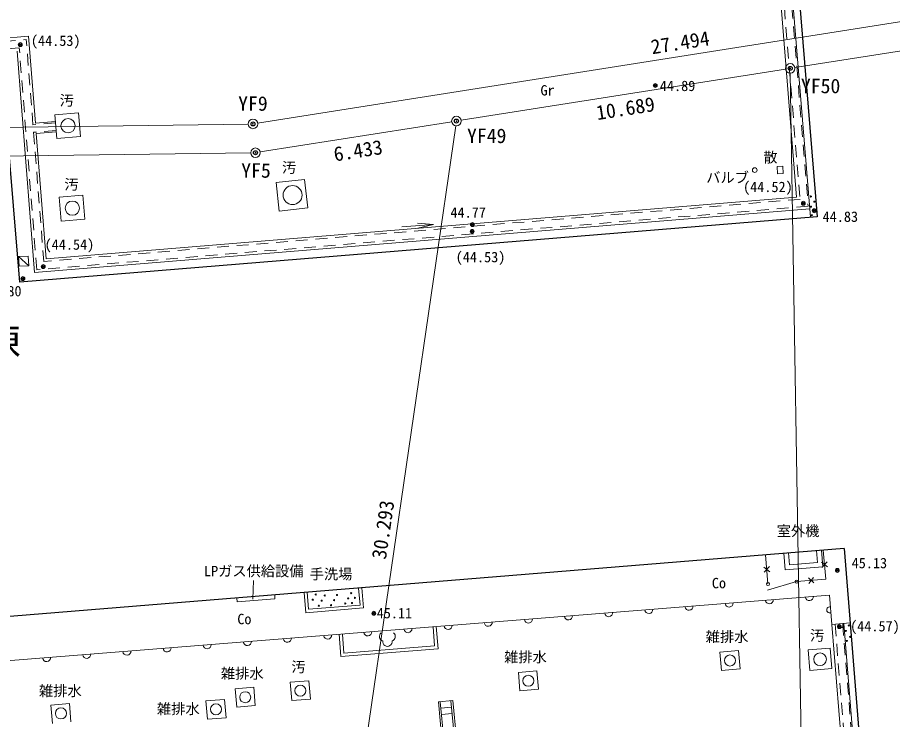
# Model space of a CAD drawing. Units: millimetres, scale not verified. Extents: x -29071210 to -28860960, y -117775216 to -117329466.
# Drawn here: x -28986217 to -28958542, y -117572019 to -117549819 of the extents above; entities that cross this region are included whole.
import ezdxf
from ezdxf.enums import TextEntityAlignment as Align

# ---------------------------------------------------------------- set-up
doc = ezdxf.new("R2010")
doc.units = ezdxf.units.MM
doc.header["$LTSCALE"] = 250
doc.header["$PDMODE"] = 32
doc.header["$PDSIZE"] = 125
doc.linetypes.add('USER4', pattern=[2.5, 1.5, -1])
for name, color, linetype, lineweight in [('S-SUV', 7, 'Continuous', 13), ('S-SUV-HTXT', 7, 'Continuous', 13), ('S-SUV-ROW', 7, 'Continuous', 15), ('S-SUV-SRVR', 3, 'Continuous', 13), ('S-SUV-STR', 1, 'Continuous', 25)]:
    doc.layers.add(name, color=color, linetype=linetype, lineweight=lineweight)
doc.layers.add('S-SUV-BMK', color=7, linetype='Continuous')
doc.styles.add('ＭＳ ゴシック', font='')
doc.styles.get('ＭＳ ゴシック').set_extended_font_data('MS Gothic')

# ---------------------------------------------------------------- blocks, each defined once
blk = doc.blocks.new('ﾌﾟﾛｯﾄﾏｰｸ-03_1')
at = {"color": 3, "linetype": 'Continuous', "lineweight": 25}
blk.add_circle((0, 0), 0.5, dxfattribs=at)
at = {"color": 3}
blk.add_point((0, 0), dxfattribs=at)
blk = doc.blocks.new('open_arrow')
at = {"color": 0, "linetype": 'Continuous', "lineweight": -2}
blk.add_lwpolyline([(7.5, 1.25), (0, 0), (7.5, -1.25)], dxfattribs=at)
blk = doc.blocks.new('園庭')
at = {"color": 7, "linetype": 'Continuous', "lineweight": 13}
for centre, start, end in [((-0.4, 0.4), 131.4195, 251.1424), ((0.4, 0.4), 288.8576, 48.5806), ((0, -0.25), 172.1402, 7.8598)]:
    blk.add_arc(centre, 0.6, start, end, dxfattribs=at)
blk = doc.blocks.new('ﾌﾟﾛｯﾄﾏｰｸ-03')
at = {"color": 7, "linetype": 'Continuous', "lineweight": 15}
blk.add_circle((0, 0), 0.5, dxfattribs=at)
at = {"color": 7}
blk.add_point((0, 0), dxfattribs=at)

msp = doc.modelspace()

# ---------------------------------------------------------------- linework, layer by layer
at = {"layer": 'S-SUV'}
for p, q in [((-28963130.2, -117536426.4), (-28961573.2, -117555498.1)), ((-28961134.8, -117556136.7), (-28962746.4, -117536396.5)), ((-28985868.1, -117550410.2), (-29021029.4, -117553408.4)), ((-28985651.1, -117553158.7), (-28985868.1, -117550410.2)), ((-28985679.4, -117557881), (-28986232, -117550882.8)), ((-28985018.8, -117553108.8), (-28985651.1, -117553158.7)), ((-28984991.5, -117553437.7), (-28985625.1, -117553487.7)), ((-28985625.1, -117553487.7), (-28985312.2, -117557449.5)), ((-28961573.2, -117555498.1), (-28985312.2, -117557449.5)), ((-28961157, -117555865.3), (-28985679.4, -117557881)), ((-28974061.2, -117556442.6), (-28973064.5, -117556360.7)), ((-28985878.2, -117557367.1), (-28986182.2, -117557382.1)), ((-28986182.2, -117557382.1), (-28986167.2, -117557686.1)), ((-28985863.2, -117557671.1), (-28986182.2, -117557382.1)), ((-28985863.2, -117557671.1), (-28985878.2, -117557367.1)), ((-28986167.2, -117557686.1), (-28985863.2, -117557671.1)), ((-28960655, -117567583), (-28960730.3, -117566661.7)), ((-28962555.4, -117566810.9), (-28962480.1, -117567732.2)), ((-28962612.5, -117567197.3), (-28962423, -117567345.8)), ((-28962436.3, -117567182.9), (-28962599.2, -117567360.2)), ((-28960597.9, -117567196.2), (-28960787.4, -117567047.9)), ((-28960774.1, -117567210.6), (-28960611.2, -117567033.5)), ((-28961203.3, -117567539.1), (-28961026.1, -117567702)), ((-28961188.9, -117567715.3), (-28961040.5, -117567525.8)), ((-28961575, -117567658.2), (-28962494.4, -117567932.7)), ((-28961575, -117567658.2), (-28960655, -117567583)), ((-28991012.1, -117570518.3), (-28960534.1, -117568085)), ((-28978082.5, -117568080.1), (-28978072.8, -117568198.8)), ((-28977154.6, -117568004.2), (-28977102.5, -117568641.3)), ((-28977054.9, -117567996.1), (-28977011, -117568533.5)), ((-28975383.8, -117568400.5), (-28975427.7, -117567863.1)), ((-28975276, -117568492), (-28975328.1, -117567854.9)), ((-28960460, -117569013), (-28960534.1, -117568085)), ((-28979283.7, -117568178.3), (-28979274, -117568297)), ((-28979274, -117568297), (-28978072.8, -117568198.8)), ((-28975276, -117568492), (-28977102.5, -117568641.3)), ((-28975383.8, -117568400.5), (-28977011, -117568533.5)), ((-28973022.6, -117569691.3), (-28973071, -117569086)), ((-28972915, -117569783), (-28972971.3, -117569078)), ((-28960460, -117569013), (-28959883.5, -117568966.7)), ((-28960456.3, -117569012.7), (-28959489, -117581051.8)), ((-28960077.5, -117568982.3), (-28959079.9, -117581399.1)), ((-28976041.7, -117569323.1), (-28975985.4, -117570028.1)), ((-28975942, -117569315.2), (-28975893.7, -117569920.5)), ((-28973022.6, -117569691.3), (-28975893.7, -117569920.5)), ((-28961208, -117569819), (-28960508.7, -117569761.8)), ((-28960456, -117570407), (-28960508.7, -117569761.8)), ((-28972915, -117569783), (-28975985.4, -117570028.1)), ((-28963999, -117569887), (-28963412.4, -117569839.1)), ((-28963951.6, -117570466.9), (-28963999, -117569887)), ((-28963365, -117570419), (-28963412.4, -117569839.1)), ((-28961208, -117569819), (-28961155.3, -117570464.2)), ((-28970375, -117570529), (-28969788.4, -117570481.1)), ((-28970327.6, -117571108.9), (-28970375, -117570529)), ((-28969741, -117571061), (-28969788.4, -117570481.1)), ((-28963365, -117570419), (-28963951.6, -117570466.9)), ((-28961155.3, -117570464.2), (-28960456, -117570407)), ((-28977588, -117570840), (-28977001.4, -117570792.1)), ((-28977588, -117570840), (-28977540.6, -117571419.9)), ((-28976954, -117571372), (-28977001.4, -117570792.1)), ((-28979331, -117571048), (-28978744.4, -117571000.1)), ((-28979331, -117571048), (-28979283.6, -117571627.9)), ((-28978697, -117571580), (-28978744.4, -117571000.1)), ((-28969741, -117571061), (-28970327.6, -117571108.9)), ((-28980256, -117571431), (-28979669.4, -117571383.1)), ((-28979622, -117571963), (-28979669.4, -117571383.1)), ((-28976954, -117571372), (-28977540.6, -117571419.9)), ((-28972905, -117571465), (-28972447.3, -117571422.8)), ((-28972337.1, -117572618.9), (-28972447.3, -117571422.8)), ((-28985161, -117571561), (-28984574.4, -117571513.1)), ((-28985161, -117571561), (-28985113.6, -117572140.9)), ((-28984527, -117572093), (-28984574.4, -117571513.1)), ((-28980256, -117571431), (-28980208.6, -117572010.9)), ((-28978697, -117571580), (-28979283.6, -117571627.9)), ((-28972905, -117571465), (-28972794.7, -117572661.1)), ((-28972845.3, -117571459.5), (-28972735, -117572655.6)), ((-28972826.8, -117571659.8), (-28972488.6, -117571628.6)), ((-28972396.8, -117572624.4), (-28972507.1, -117571428.3)), ((-28979622, -117571963), (-28980208.6, -117572010.9)), ((-28972808.4, -117571858.9), (-28972470.2, -117571827.8))]:
    msp.add_line(p, q, dxfattribs=at)
at = {"layer": 'S-SUV', "linetype": 'USER4'}
for p, q in [((-28963030.5, -117536418.6), (-28961467, -117555569.7)), ((-28962791.2, -117536400), (-28961208.3, -117555789.2)), ((-28996617.8, -117551427.2), (-28985940, -117550516.6)), ((-28985727.3, -117553209.9), (-28985940, -117550516.6)), ((-28986159.9, -117550776.3), (-29020661, -117553718.3)), ((-28985606, -117557794.7), (-28986160.1, -117550777.3)), ((-28985015, -117553153.6), (-28985727.3, -117553209.9)), ((-28984995.2, -117553392.8), (-28985708.4, -117553449.1)), ((-28985708.4, -117553449.1), (-28985385.7, -117557535.8)), ((-28961467, -117555569.7), (-28985385.7, -117557535.8)), ((-28961208.3, -117555789.2), (-28985606, -117557794.7)), ((-28960356.6, -117569004.7), (-28959381.3, -117581143.2)), ((-28960117.4, -117568985.5), (-28959122.9, -117581362.6))]:
    msp.add_line(p, q, dxfattribs=at)
at = {"layer": 'S-SUV'}
for points in [[(-28984974, -117553649), (-28985036.3, -117552897.3), (-28984284.6, -117552835), (-28984222.3, -117553586.7)], [(-28962188, -117554529), (-28962177.5, -117554764.9), (-28962001, -117554757), (-28962011.5, -117554521.1)], [(-28977036, -117555841), (-28977937, -117555942), (-28978038, -117555041), (-28977137, -117554940)], [(-28984839, -117556256), (-28984901.3, -117555504.3), (-28984149.6, -117555442), (-28984087.3, -117556193.7)]]:
    msp.add_lwpolyline(points, close=True, dxfattribs=at)
for points in [[(-28961975.7, -117566763.5), (-28961933, -117567286), (-28960749.5, -117567189.3), (-28960792.2, -117566666.8)], [(-28961826.2, -117566751.3), (-28961795.7, -117567124.3), (-28960911.2, -117567052), (-28960941.7, -117566679)]]:
    msp.add_lwpolyline(points, dxfattribs=at)
for centre, radius in [((-28984617, -117553241), 225), ((-28962900, -117554646), 75), ((-28977516, -117555434), 300), ((-28984482, -117555848), 225), ((-28961121.2, -117555477.7), 18.8), ((-28961012, -117555642.8), 18.8), ((-28961118.5, -117555799.9), 18.8), ((-28960998.7, -117555925.1), 18.8), ((-28961094.5, -117556074.2), 18.8), ((-28962480.1, -117567732.2), 50), ((-28961575, -117567658.2), 50), ((-28976785.2, -117568068), 18.8), ((-28976500.9, -117568096.4), 18.8), ((-28976112.1, -117568081.1), 18.8), ((-28975662.7, -117568025.8), 18.8), ((-28976878.9, -117568230.4), 18.8), ((-28976594.7, -117568258.8), 18.8), ((-28976205.9, -117568243.5), 18.8), ((-28975850.2, -117568350.6), 18.8), ((-28975756.4, -117568188.2), 18.8), ((-28975637.4, -117568332.6), 18.8), ((-28975543.7, -117568170.2), 18.8), ((-28976688.4, -117568421.2), 18.8), ((-28976299.6, -117568405.9), 18.8), ((-28960016.6, -117569218.3), 18.8), ((-28959921.4, -117569045.5), 18.8), ((-28959884.4, -117569405.1), 18.8), ((-28959984.9, -117569535.6), 18.8), ((-28963682, -117570153), 175), ((-28960832, -117570113), 200), ((-28970058, -117570795), 175), ((-28979014, -117571314), 175), ((-28977271, -117571106), 175), ((-28984844, -117571827), 175), ((-28979939, -117571697), 175)]:
    msp.add_circle(centre, radius, dxfattribs=at)
for centre, radius, start, end in [((-28963709.1, -117568336.1), 127.4, 185.65235, 3.47692), ((-28962439.2, -117568234.7), 127.4, 185.65235, 3.47692), ((-28961169.2, -117568133.3), 127.4, 185.65235, 3.47692), ((-28967518.8, -117568640.3), 127.4, 185.65235, 3.47692), ((-28966248.9, -117568538.9), 127.4, 185.65235, 3.47692), ((-28964979, -117568437.5), 127.4, 185.65235, 3.47692), ((-28960524.8, -117568551.2), 97.2, 77.91645, 291.21282), ((-28970058.7, -117568843), 127.4, 185.65235, 3.47692), ((-28968788.7, -117568741.6), 127.4, 185.65235, 3.47692), ((-28973868.4, -117569147.2), 127.4, 185.65235, 3.47692), ((-28972598.5, -117569045.8), 127.4, 185.65235, 3.47692), ((-28971328.6, -117568944.4), 127.4, 185.65235, 3.47692), ((-28960167.8, -117569038.8), 75.9, 144.25291, 44.93425), ((-28977678.2, -117569451.4), 127.4, 185.65235, 3.47692), ((-28976408.2, -117569350), 127.4, 185.65235, 3.47692), ((-28975138.3, -117569248.6), 127.4, 185.65235, 3.47692), ((-28981487.9, -117569755.5), 127.4, 185.65235, 3.47692), ((-28980218, -117569654.1), 127.4, 185.65235, 3.47692), ((-28978948.1, -117569552.7), 127.4, 185.65235, 3.47692), ((-28984027.8, -117569958.3), 127.4, 185.65235, 3.47692), ((-28982757.8, -117569856.9), 127.4, 185.65235, 3.47692), ((-28985297.7, -117570059.7), 127.4, 185.65235, 3.47692)]:
    msp.add_arc(centre, radius, start, end, dxfattribs=at)
at = {"layer": 'S-SUV-HTXT'}
msp.add_line((-28978755.8, -117567621.6), (-28978777.4, -117568216.5), dxfattribs=at)
at = {"layer": 'S-SUV-ROW'}
for p, q in [((-28978620.8, -117553161.9), (-28951758.5, -117548925.2)), ((-28946738.1, -117549055.6), (-28961628.7, -117551404.2)), ((-28961925, -117551450.9), (-28972187.7, -117553069.5)), ((-28960950.8, -117602215.3), (-28961774.4, -117551577.5)), ((-28972484, -117553116.3), (-28978543.2, -117554071.9)), ((-29020294.7, -117553761.9), (-28978919, -117553187.4)), ((-28976672.9, -117582923), (-28972357.4, -117553241.3)), ((-28978841.3, -117554097.4), (-29021222.4, -117554685.9))]:
    msp.add_line(p, q, dxfattribs=at)
at = {"layer": 'S-SUV-STR'}
for p, q in [((-28962922.9, -117531797.1), (-28960928.5, -117556119.7)), ((-28986142.4, -117558192.3), (-28986732.4, -117551074)), ((-28960928.5, -117556119.7), (-28986142.4, -117558192.3)), ((-28960073, -117566608), (-28994945, -117569458.4)), ((-28960073, -117566608), (-28958863, -117581668))]:
    msp.add_line(p, q, dxfattribs=at)

# ---------------------------------------------------------------- block references
at = {"layer": 'S-SUV', "xscale": 66.7, "yscale": 66.7, "rotation": 184.7}
msp.add_blockref('open_arrow', (-28973064.5, -117556360.7), dxfattribs=at)
at = {"layer": 'S-SUV', "xscale": 250, "yscale": 250}
msp.add_blockref('園庭', (-28974518.6, -117569493.2), dxfattribs=at)
at = {"layer": 'S-SUV-BMK', "xscale": 300, "yscale": 300}
for p in [(-28961776.8, -117551427.5), (-28978769, -117553185.3), (-28972335.8, -117553092.9), (-28978691.3, -117554095.3)]:
    msp.add_blockref('ﾌﾟﾛｯﾄﾏｰｸ-03', p, dxfattribs=at)
at = {"layer": 'S-SUV-SRVR', "xscale": 75, "yscale": 75}
for p in [(-28986129, -117550675.8), (-28966047.2, -117551969.4), (-28961362.7, -117555693.7), (-28961018.5, -117555930.8), (-28971826.8, -117556366.2), (-28971836.8, -117556580.6), (-28985404.7, -117557695.7), (-28986047.8, -117558075.9), (-28960286.9, -117567305.4), (-28974946.7, -117568658.5), (-28960223.6, -117569079.2)]:
    msp.add_blockref('ﾌﾟﾛｯﾄﾏｰｸ-03_1', p, dxfattribs=at)

# ---------------------------------------------------------------- texts
at = {"layer": 'S-SUV-BMK', "style": 'ＭＳ ゴシック'}
for s, p in [('YF50', (-28961438.8, -117551755.5)), ('YF9', (-28979237.8, -117552310.3)), ('YF49', (-28971999.5, -117553331)), ('YF5', (-28979140.8, -117554427.9))]:
    msp.add_text(s, height=458.2, dxfattribs=at).set_placement(p, align=Align.TOP_LEFT)
at = {"layer": 'S-SUV-HTXT', "style": 'ＭＳ ゴシック'}
for s, rotation, p in [('27.494', 8.963, (-28965257.8, -117550611.4)), ('10.689', 8.963, (-28966988.2, -117552692.4)), ('6.433', 8.963, (-28975445.4, -117554026.3)), ('30.293', 81.728, (-28974657.1, -117566018))]:
    msp.add_text(s, height=458.2, rotation=rotation, dxfattribs=at).set_placement(p, align=Align.MIDDLE_CENTER)
for s, p in [('Gr', (-28969675.9, -117552384.7)), ('汚', (-28984884.3, -117552705.6)), ('汚', (-28977850.7, -117554828.3)), ('バルブ', (-28964434.7, -117555143)), ('汚', (-28984733.2, -117555362.1)), ('室外機', (-28962203, -117566318)), ('LPガス供給設備', (-28980319.9, -117567588.4)), ('手洗場', (-28976974.8, -117567684.3)), ('Co', (-28964255.8, -117567968.6)), ('Co', (-28979264.3, -117569104.9))]:
    msp.add_text(s, height=329.9, dxfattribs=at).set_placement(p, align=Align.BOTTOM_LEFT)
for s, height, p in [('散', 329.9, (-28962402, -117554238.2)), ('小学高学年教室棟', 916.4, (-28991112, -117560049.1))]:
    msp.add_text(s, height=height, dxfattribs=at).set_placement(p, align=Align.MIDDLE_CENTER)
for s, p in [('雑排水', (-28963775, -117569666.4)), ('汚', (-28960925, -117569626.4)), ('雑排水', (-28970151, -117570308.4)), ('汚', (-28977330.4, -117570620.6)), ('雑排水', (-28979107, -117570827.4)), ('雑排水', (-28984862.3, -117571376.8))]:
    msp.add_text(s, height=329.9, dxfattribs=at).set_placement(p, align=Align.BOTTOM_CENTER)
msp.add_text('雑排水', height=329.9, dxfattribs=at).set_placement((-28980456, -117571681.5), align=Align.MIDDLE_RIGHT)
at = {"layer": 'S-SUV-SRVR', "style": 'ＭＳ ゴシック'}
for s, p in [('(44.53)', (-28985007.2, -117550816.3)), ('(44.52)', (-28962482.6, -117555439.4)), ('(44.54)', (-28984574.4, -117557262.3)), ('(44.53)', (-28971571.8, -117557657.8)), ('(44.57)', (-28959097.1, -117569330.9))]:
    msp.add_text(s, height=329.9, dxfattribs=at).set_placement(p, align=Align.BOTTOM_CENTER)
msp.add_text('44.89', height=329.9, dxfattribs=at).set_placement((-28965339.2, -117551980.5), align=Align.MIDDLE_CENTER)
for s, p in [('44.77', (-28972523.8, -117556247.7)), ('44.83', (-28960752.9, -117556380.8)), ('44.80', (-28987210.9, -117558735)), ('45.13', (-28959834.1, -117567334))]:
    msp.add_text(s, height=329.9, dxfattribs=at).set_placement(p, align=Align.BOTTOM_LEFT)
msp.add_text('45.11', height=329.9, dxfattribs=at).set_placement((-28974855.9, -117568653.7), align=Align.MIDDLE_LEFT)

doc.saveas('drawing.dxf')
